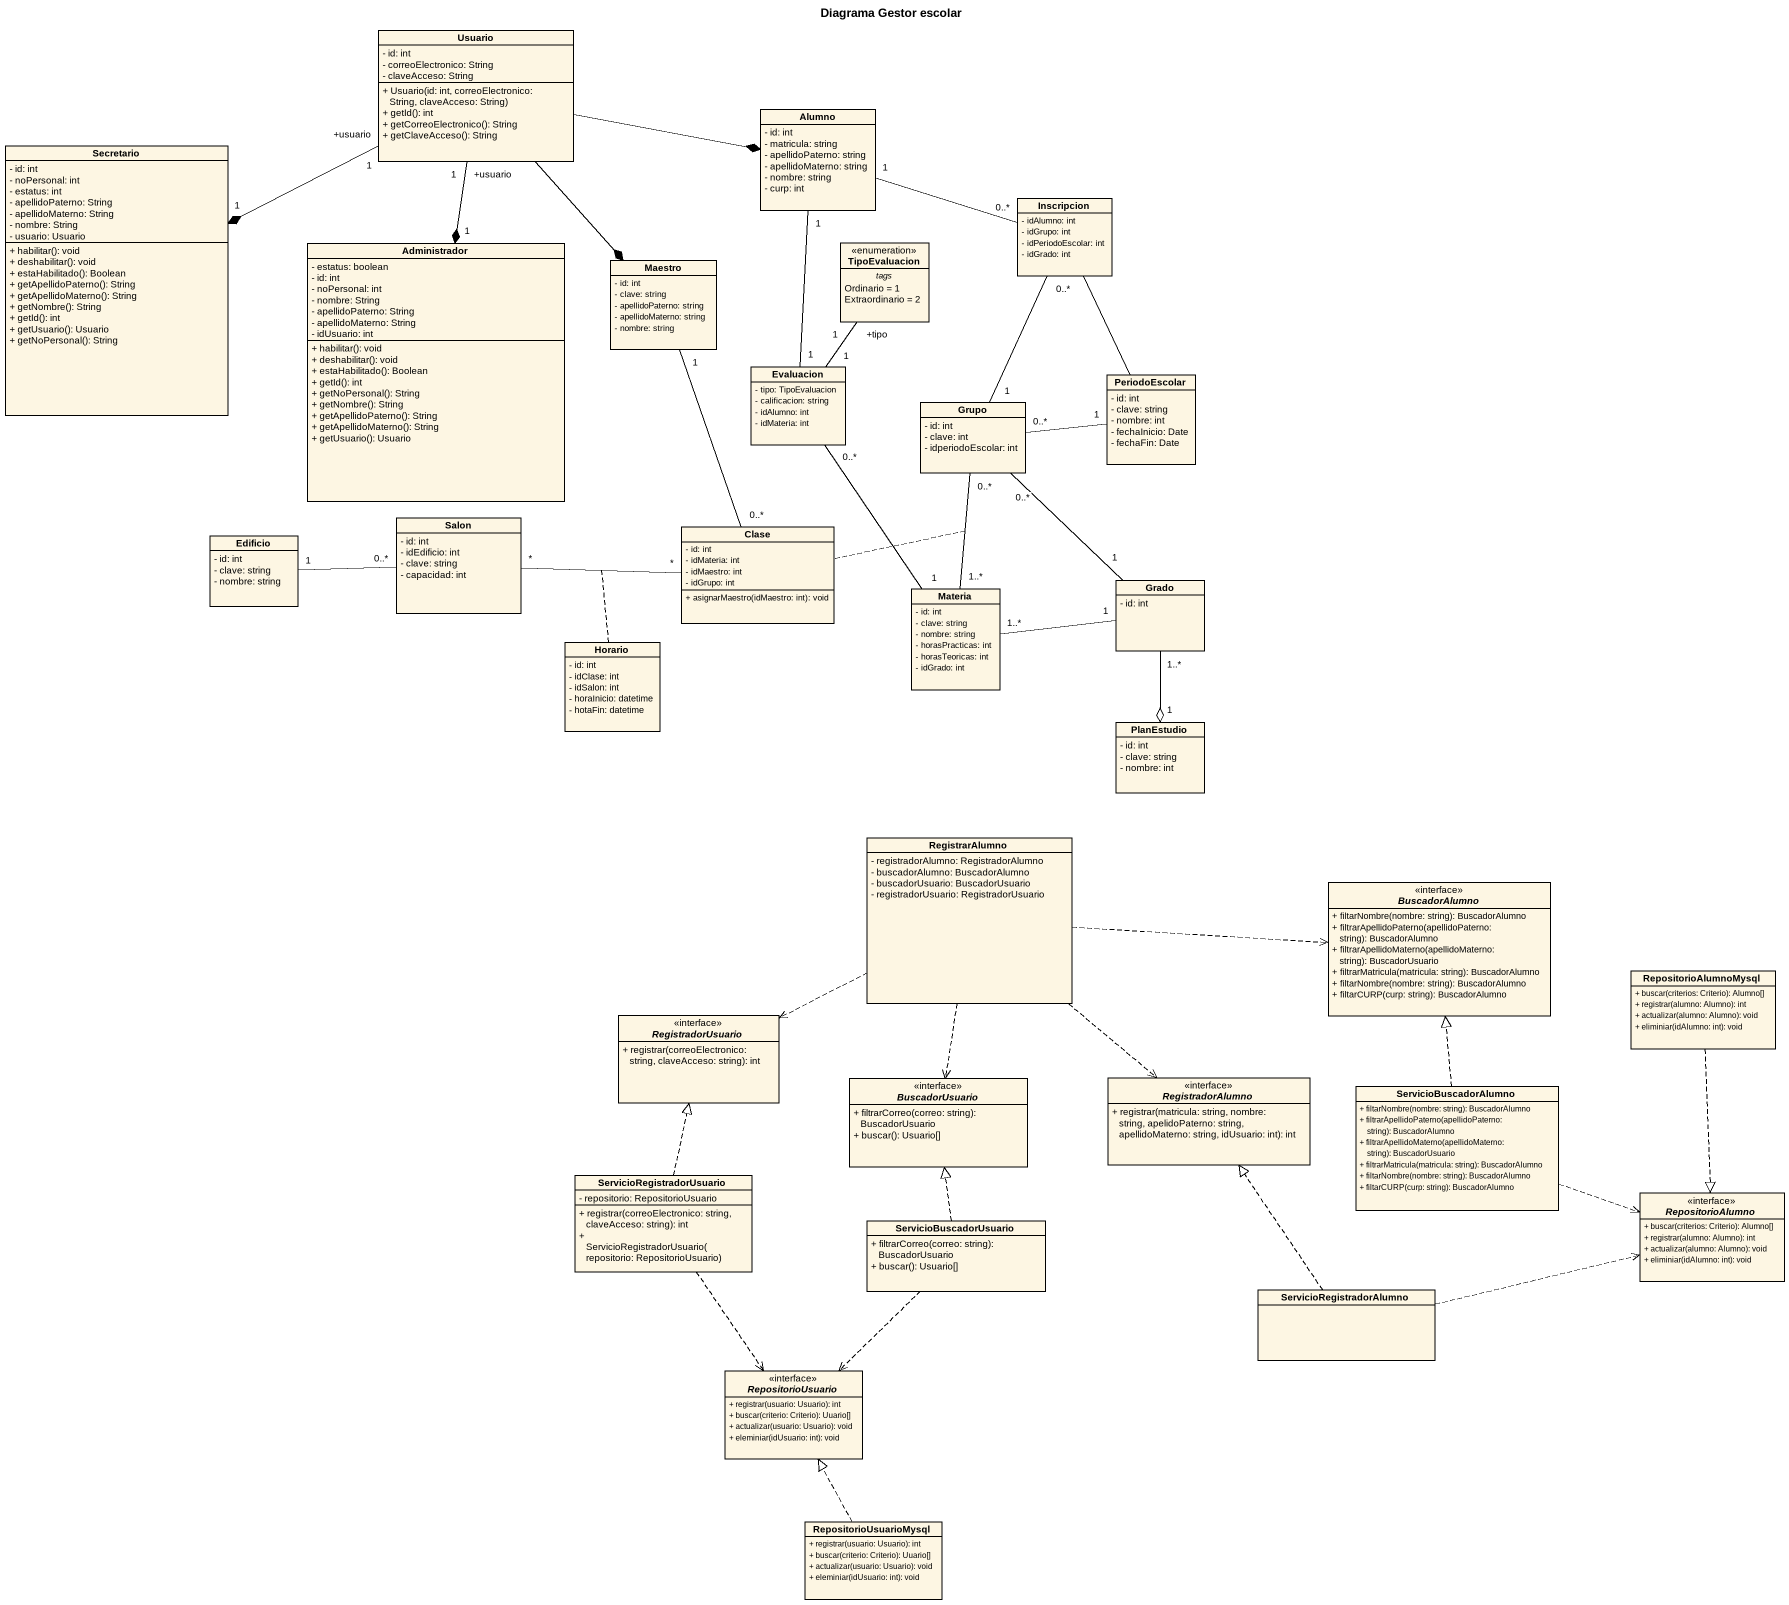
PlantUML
@startuml
title Diagrama Gestor escolar
hide circle
hide empty members
skinparam classAttributeIconSize 0
class Usuario {
  - id: int
  - correoElectronico: String
  - claveAcceso: String
  + Usuario(id: int, correoElectronico: String, claveAcceso: String)
  + getId(): int
  + getCorreoElectronico(): String
  + getClaveAcceso(): String
}
class Alumno {
  - id: int
  - matricula: string
  - apellidoPaterno: string
  - apellidoMaterno: string
  - nombre: string
  - curp: int
}
class Secretario {
  - id: int
  - noPersonal: int
  - estatus: int
  - apellidoPaterno: String
  - apellidoMaterno: String
  - nombre: String
  - usuario: Usuario
  + habilitar(): void
  + deshabilitar(): void
  + estaHabilitado(): Boolean
  + getApellidoPaterno(): String
  + getApellidoMaterno(): String
  + getNombre(): String
  + getId(): int
  + getUsuario(): Usuario
  + getNoPersonal(): String
}
class Inscripcion {
  - idAlumno: int
  - idGrupo: int
  - idPeriodoEscolar: int
  - idGrado: int
}
class Administrador {
  - estatus: boolean
  - id: int
  - noPersonal: int
  - nombre: String
  - apellidoPaterno: String
  - apellidoMaterno: String
  - idUsuario: int
  + habilitar(): void
  + deshabilitar(): void
  + estaHabilitado(): Boolean
  + getId(): int
  + getNoPersonal(): String
  + getNombre(): String
  + getApellidoPaterno(): String
  + getApellidoMaterno(): String
  + getUsuario(): Usuario
}
enum TipoEvaluacion {
  -- tags --
  Ordinario = 1
  Extraordinario = 2
}
class Maestro {
  - id: int
  - clave: string
  - apellidoPaterno: string
  - apellidoMaterno: string
  - nombre: string
}
class Evaluacion {
  - tipo: TipoEvaluacion
  - calificacion: string
  - idAlumno: int
  - idMateria: int
}
class Grupo {
  - id: int
  - clave: int
  - idperiodoEscolar: int
}
class PeriodoEscolar {
  - id: int
  - clave: string
  - nombre: int
  - fechaInicio: Date
  - fechaFin: Date
}
class Salon {
  - id: int
  - idEdificio: int
  - clave: string
  - capacidad: int
}
class Edificio {
  - id: int
  - clave: string
  - nombre: string
}
class Clase {
  - id: int
  - idMateria: int
  - idMaestro: int
  - idGrupo: int
  + asignarMaestro(idMaestro: int): void
}
class Materia {
  - id: int
  - clave: string
  - nombre: string
  - horasPracticas: int
  - horasTeoricas: int
  - idGrado: int
}
class Grado {
  - id: int
}
class Horario {
  - id: int
  - idClase: int
  - idSalon: int
  - horaInicio: datetime
  - hotaFin: datetime
}
class PlanEstudio {
  - id: int
  - clave: string
  - nombre: int
}
class RegistrarAlumno {
  - registradorAlumno: RegistradorAlumno
  - buscadorAlumno: BuscadorAlumno
  - buscadorUsuario: BuscadorUsuario
  - registradorUsuario: RegistradorUsuario
}
interface BuscadorAlumno {
  + filtarNombre(nombre: string): BuscadorAlumno
  + filtrarApellidoPaterno(apellidoPaterno: string): BuscadorAlumno
  + filtrarApellidoMaterno(apellidoMaterno: string): BuscadorUsuario
  + filtrarMatricula(matricula: string): BuscadorAlumno
  + filtarNombre(nombre: string): BuscadorAlumno
  + filtarCURP(curp: string): BuscadorAlumno
}
class RepositorioAlumnoMysql {
  + buscar(criterios: Criterio): Alumno[]
  + registrar(alumno: Alumno): int
  + actualizar(alumno: Alumno): void
  + eliminiar(idAlumno: int): void
}
interface RegistradorUsuario {
  + registrar(correoElectronico: string, claveAcceso: string): int
}
interface BuscadorUsuario {
  + filtrarCorreo(correo: string): BuscadorUsuario
  + buscar(): Usuario[]
}
interface RegistradorAlumno {
  + registrar(matricula: string, nombre: string, apelidoPaterno: string, apellidoMaterno: string, idUsuario: int): int
}
class ServicioBuscadorAlumno {
  + filtarNombre(nombre: string): BuscadorAlumno
  + filtrarApellidoPaterno(apellidoPaterno: string): BuscadorAlumno
  + filtrarApellidoMaterno(apellidoMaterno: string): BuscadorUsuario
  + filtrarMatricula(matricula: string): BuscadorAlumno
  + filtarNombre(nombre: string): BuscadorAlumno
  + filtarCURP(curp: string): BuscadorAlumno
}
class ServicioRegistradorUsuario {
  - repositorio: RepositorioUsuario
  + registrar(correoElectronico: string, claveAcceso: string): int
  + ServicioRegistradorUsuario(repositorio: RepositorioUsuario)
}
interface RepositorioAlumno {
  + buscar(criterios: Criterio): Alumno[]
  + registrar(alumno: Alumno): int
  + actualizar(alumno: Alumno): void
  + eliminiar(idAlumno: int): void
}
class ServicioBuscadorUsuario {
  + filtrarCorreo(correo: string): BuscadorUsuario
  + buscar(): Usuario[]
}
class ServicioRegistradorAlumno
interface RepositorioUsuario {
  + registrar(usuario: Usuario): int
  + buscar(criterio: Criterio): Uuario[]
  + actualizar(usuario: Usuario): void
  + eleminiar(idUsuario: int): void
}
class RepositorioUsuarioMysql {
  + registrar(usuario: Usuario): int
  + buscar(criterio: Criterio): Uuario[]
  + actualizar(usuario: Usuario): void
  + eleminiar(idUsuario: int): void
}
Usuario -right-* Alumno
Usuario "+usuario\n1" -left-* "1" Secretario
Usuario "+usuario\n1" --* "1" Administrador
Usuario --* Maestro
Alumno "1" -right- "0..*" Inscripcion
Inscripcion "0..*" -- "1" Grupo
Inscripcion -- PeriodoEscolar
TipoEvaluacion "+tipo\n1" -- "1" Evaluacion
Maestro "1" -- "0..*" Clase
Evaluacion "1" -up- "1" Alumno
Evaluacion "0..*" -- "1" Materia
Grupo "0..*" -- "1" Grado
PeriodoEscolar "1" -left- "0..*" Grupo
Salon "0..*" -left- "1" Edificio
Salon "*" -right- "*" Clase
(Salon, Clase) .. Horario
Materia "1..*" -up- "0..*" Grupo
(Materia, Grupo) .. Clase
Grado "1" -left- "1..*" Materia
Grado "1..*" --o "1" PlanEstudio
RegistrarAlumno .right.> BuscadorAlumno
RegistrarAlumno .left.> RegistradorUsuario
RegistrarAlumno ..> BuscadorUsuario
RegistrarAlumno ..> RegistradorAlumno
RepositorioAlumnoMysql ..|> RepositorioAlumno
ServicioBuscadorAlumno .up.|> BuscadorAlumno
ServicioBuscadorAlumno .right.> RepositorioAlumno
ServicioRegistradorUsuario .up.|> RegistradorUsuario
ServicioRegistradorUsuario ..> RepositorioUsuario
ServicioBuscadorUsuario .up.|> BuscadorUsuario
ServicioBuscadorUsuario ..> RepositorioUsuario
ServicioRegistradorAlumno .up.|> RegistradorAlumno
ServicioRegistradorAlumno .right.> RepositorioAlumno
RepositorioUsuarioMysql .up.|> RepositorioUsuario
@enduml
